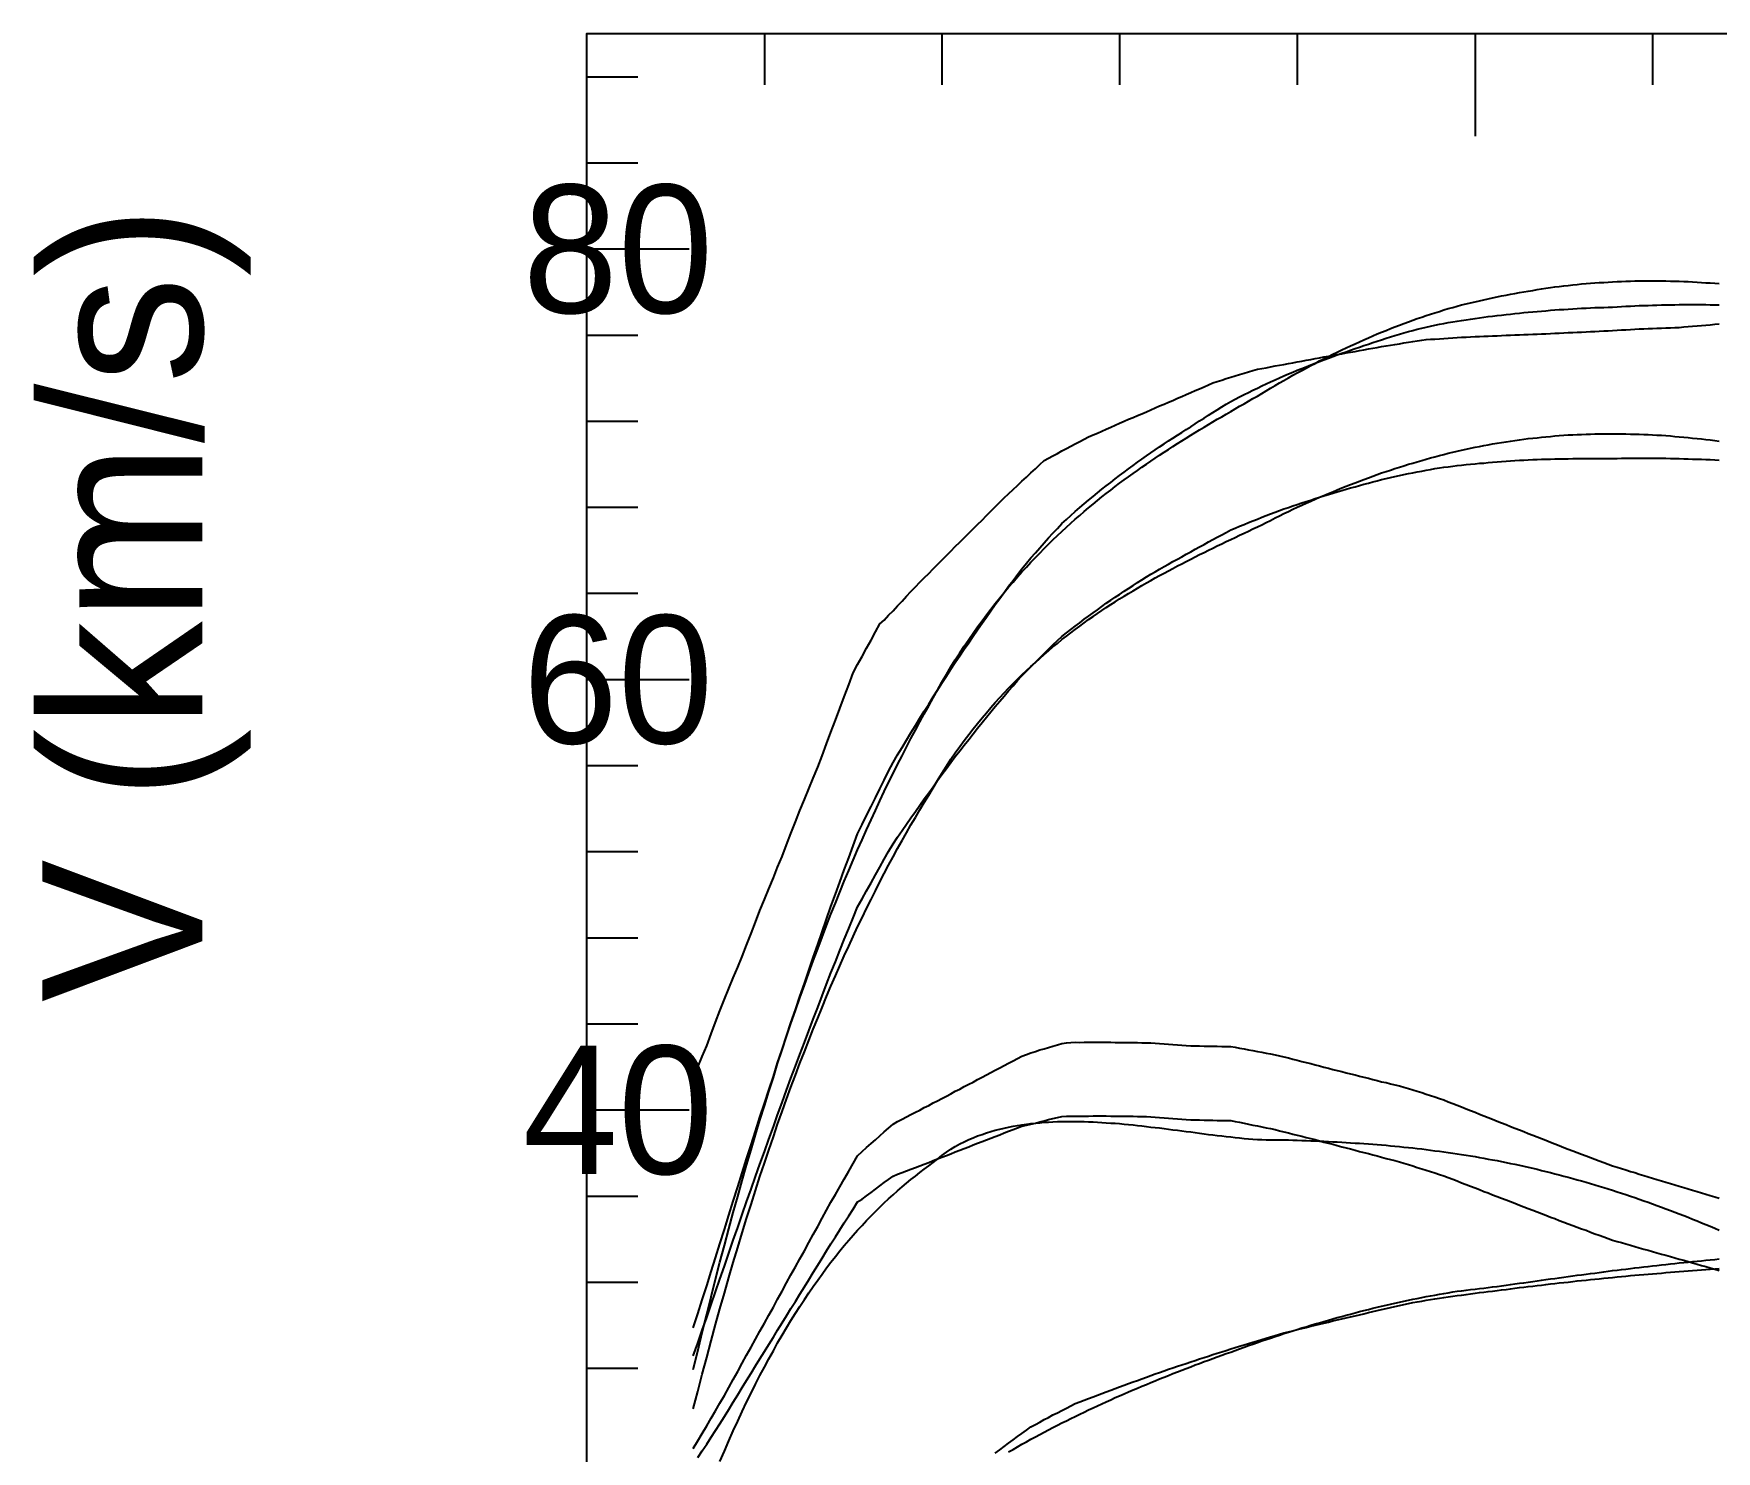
# Model space of a CAD drawing. Extents: x -35 to 179, y -35 to 147.
# Drawn here: x -34.5 to 70.5, y 32.4 to 121 of the extents above; entities that cross this region are included whole.
import ezdxf

# ---------------------------------------------------------------- set-up
doc = ezdxf.new("R2010")
doc.units = 0

msp = doc.modelspace()

# ---------------------------------------------------------------- linework, layer by layer
at = {"color": 0}
for p, q in [((11.09, 120.96), (11.09, 117.76)), ((22.18, 120.96), (22.18, 117.76)), ((33.27, 120.96), (33.27, 117.76)), ((44.36, 120.96), (44.36, 117.76)), ((55.46, 120.96), (55.46, 114.56)), ((66.55, 120.96), (66.55, 117.76)), ((0, 118.27), (3.2, 118.27)), ((0, 112.9), (3.2, 112.9)), ((0, 107.52), (6.4, 107.52)), ((0, 102.14), (3.2, 102.14)), ((0, 96.77), (3.2, 96.77)), ((0, 91.39), (3.2, 91.39)), ((0, 86.02), (3.2, 86.02)), ((0, 80.64), (6.4, 80.64)), ((0, 75.26), (3.2, 75.26)), ((0, 69.89), (3.2, 69.89)), ((0, 64.51), (3.2, 64.51)), ((0, 59.14), (3.2, 59.14)), ((0, 53.76), (6.4, 53.76)), ((0, 48.38), (3.2, 48.38)), ((0, 43.01), (3.2, 43.01)), ((0, 37.63), (3.2, 37.63))]:
    msp.add_line(p, q, dxfattribs=at)
msp.add_lwpolyline([(0, 0), (0, 120.96), (179.2, 120.96), (179.2, 0)], close=True, dxfattribs=at)
at = {"color": 3}
for points in [[(6.65, 37.54), (6.93, 38.7), (7.21, 39.85), (7.49, 40.98), (7.76, 42.09), (8.04, 43.18), (8.32, 44.25), (8.6, 45.3), (8.87, 46.33), (9.15, 47.35), (9.43, 48.35), (9.7, 49.34), (9.98, 50.31), (10.26, 51.26), (10.54, 52.2), (10.81, 53.12), (11.09, 54.02), (11.37, 54.91), (11.65, 55.79), (11.92, 56.65), (12.2, 57.5), (12.48, 58.34), (12.75, 59.16), (13.03, 59.97), (13.31, 60.76), (13.59, 61.54), (13.86, 62.31), (14.14, 63.07), (14.42, 63.81), (14.7, 64.55), (14.97, 65.27), (15.25, 65.98), (15.53, 66.67), (15.8, 67.36), (16.08, 68.03), (16.36, 68.7), (16.64, 69.35), (16.91, 69.99), (17.19, 70.62), (17.47, 71.24), (17.75, 71.86), (18.02, 72.46), (18.3, 73.05), (18.58, 73.63), (18.85, 74.21), (19.13, 74.77), (19.41, 75.32), (19.69, 75.87), (19.96, 76.41), (20.24, 76.94), (20.52, 77.46), (20.8, 77.98), (21.07, 78.48), (21.35, 78.98), (21.63, 79.48), (21.9, 79.97), (22.18, 80.47), (22.46, 80.95), (22.74, 81.42), (23.01, 81.87), (23.29, 82.3), (23.57, 82.72), (23.85, 83.13), (24.12, 83.53), (24.4, 83.92), (24.68, 84.3), (24.96, 84.67), (25.23, 85.03), (25.51, 85.38), (25.79, 85.73), (26.06, 86.07), (26.34, 86.4), (26.62, 86.72), (26.9, 87.04), (27.17, 87.35), (27.45, 87.65), (27.73, 87.95), (28.01, 88.24), (28.28, 88.53), (28.56, 88.81), (28.84, 89.09), (29.11, 89.36), (29.39, 89.62), (29.67, 89.88), (29.95, 90.14), (30.22, 90.39), (30.5, 90.64), (30.78, 90.88), (31.06, 91.12), (31.33, 91.35), (31.61, 91.58), (31.89, 91.81), (32.16, 92.03), (32.44, 92.25), (32.72, 92.46), (33, 92.68), (33.27, 92.89), (33.55, 93.09), (33.83, 93.29), (34.11, 93.49), (34.38, 93.69), (34.66, 93.89), (34.94, 94.08), (35.21, 94.27), (35.49, 94.46), (35.77, 94.64), (36.05, 94.82), (36.32, 95), (36.6, 95.18), (36.88, 95.36), (37.16, 95.53), (37.43, 95.71), (37.71, 95.88), (37.99, 96.05), (38.26, 96.22), (38.54, 96.39), (38.82, 96.55), (39.1, 96.72), (39.37, 96.88), (39.65, 97.04), (39.93, 97.21), (40.21, 97.37), (40.48, 97.53), (40.76, 97.69), (41.04, 97.85), (41.31, 98.01), (41.59, 98.17), (41.87, 98.33), (42.15, 98.49), (42.42, 98.65), (42.7, 98.82), (42.98, 98.99), (43.26, 99.15), (43.53, 99.31), (43.81, 99.47), (44.09, 99.63), (44.36, 99.78), (44.64, 99.93), (44.92, 100.08), (45.2, 100.23), (45.47, 100.37), (45.75, 100.52), (46.03, 100.66), (46.31, 100.8), (46.58, 100.94), (46.86, 101.07), (47.14, 101.21), (47.41, 101.34), (47.69, 101.47), (47.97, 101.6), (48.25, 101.72), (48.52, 101.85), (48.8, 101.97), (49.08, 102.09), (49.36, 102.21), (49.63, 102.32), (49.91, 102.43), (50.19, 102.55), (50.46, 102.65), (50.74, 102.76), (51.02, 102.87), (51.3, 102.97), (51.57, 103.07), (51.85, 103.17), (52.13, 103.26), (52.41, 103.36), (52.68, 103.45), (52.96, 103.53), (53.24, 103.62), (53.51, 103.71), (53.79, 103.79), (54.07, 103.87), (54.35, 103.94), (54.62, 104.02), (54.9, 104.09), (55.18, 104.15), (55.46, 104.22), (55.73, 104.28), (56.01, 104.34), (56.29, 104.4), (56.56, 104.46), (56.84, 104.52), (57.12, 104.58), (57.4, 104.63), (57.67, 104.69), (57.95, 104.74), (58.23, 104.79), (58.51, 104.84), (58.78, 104.89), (59.06, 104.93), (59.34, 104.98), (59.61, 105.02), (59.89, 105.06), (60.17, 105.1), (60.45, 105.14), (60.72, 105.17), (61, 105.21), (61.28, 105.24), (61.56, 105.27), (61.83, 105.3), (62.11, 105.33), (62.39, 105.35), (62.66, 105.37), (62.94, 105.4), (63.22, 105.42), (63.5, 105.43), (63.77, 105.45), (64.05, 105.47), (64.33, 105.48), (64.61, 105.49), (64.88, 105.5), (65.16, 105.51), (65.44, 105.52), (65.71, 105.52), (65.99, 105.53), (66.27, 105.53), (66.55, 105.53), (66.82, 105.53), (67.1, 105.52), (67.38, 105.52), (67.66, 105.51), (67.93, 105.51), (68.21, 105.5), (68.49, 105.49), (68.77, 105.48), (69.04, 105.46), (69.32, 105.45), (69.6, 105.43), (69.87, 105.41), (70.15, 105.4), (70.43, 105.38), (70.71, 105.35)], [(6.65, 35.1), (6.93, 36.18), (7.21, 37.25), (7.49, 38.3), (7.76, 39.33), (8.04, 40.35), (8.32, 41.34), (8.6, 42.32), (8.87, 43.29), (9.15, 44.23), (9.43, 45.16), (9.7, 46.08), (9.98, 46.98), (10.26, 47.86), (10.54, 48.73), (10.81, 49.59), (11.09, 50.43), (11.37, 51.25), (11.65, 52.07), (11.92, 52.87), (12.2, 53.65), (12.48, 54.42), (12.75, 55.18), (13.03, 55.93), (13.31, 56.67), (13.59, 57.39), (13.86, 58.1), (14.14, 58.8), (14.42, 59.49), (14.7, 60.16), (14.97, 60.83), (15.25, 61.48), (15.53, 62.12), (15.8, 62.75), (16.08, 63.38), (16.36, 63.99), (16.64, 64.59), (16.91, 65.18), (17.19, 65.76), (17.47, 66.33), (17.75, 66.89), (18.02, 67.44), (18.3, 67.99), (18.58, 68.52), (18.85, 69.04), (19.13, 69.56), (19.41, 70.07), (19.69, 70.57), (19.96, 71.06), (20.24, 71.55), (20.52, 72.02), (20.8, 72.49), (21.07, 72.96), (21.35, 73.42), (21.63, 73.87), (21.9, 74.32), (22.18, 74.77), (22.46, 75.22), (22.74, 75.65), (23.01, 76.05), (23.29, 76.44), (23.57, 76.82), (23.85, 77.19), (24.12, 77.55), (24.4, 77.89), (24.68, 78.23), (24.96, 78.56), (25.23, 78.88), (25.51, 79.2), (25.79, 79.5), (26.06, 79.8), (26.34, 80.09), (26.62, 80.38), (26.9, 80.65), (27.17, 80.93), (27.45, 81.19), (27.73, 81.45), (28.01, 81.7), (28.28, 81.95), (28.56, 82.2), (28.84, 82.43), (29.11, 82.67), (29.39, 82.89), (29.67, 83.12), (29.95, 83.34), (30.22, 83.55), (30.5, 83.76), (30.78, 83.97), (31.06, 84.17), (31.33, 84.37), (31.61, 84.56), (31.89, 84.75), (32.16, 84.94), (32.44, 85.13), (32.72, 85.31), (33, 85.49), (33.27, 85.66), (33.55, 85.83), (33.83, 86), (34.11, 86.17), (34.38, 86.34), (34.66, 86.5), (34.94, 86.66), (35.21, 86.82), (35.49, 86.97), (35.77, 87.12), (36.05, 87.27), (36.32, 87.42), (36.6, 87.57), (36.88, 87.72), (37.16, 87.86), (37.43, 88.01), (37.71, 88.15), (37.99, 88.29), (38.26, 88.43), (38.54, 88.56), (38.82, 88.7), (39.1, 88.84), (39.37, 88.97), (39.65, 89.1), (39.93, 89.24), (40.21, 89.37), (40.48, 89.5), (40.76, 89.64), (41.04, 89.77), (41.31, 89.9), (41.59, 90.03), (41.87, 90.17), (42.15, 90.3), (42.42, 90.44), (42.7, 90.57), (42.98, 90.72), (43.26, 90.86), (43.53, 91), (43.81, 91.13), (44.09, 91.26), (44.36, 91.39), (44.64, 91.51), (44.92, 91.64), (45.2, 91.76), (45.47, 91.89), (45.75, 92.01), (46.03, 92.13), (46.31, 92.25), (46.58, 92.36), (46.86, 92.48), (47.14, 92.59), (47.41, 92.7), (47.69, 92.81), (47.97, 92.92), (48.25, 93.02), (48.52, 93.13), (48.8, 93.23), (49.08, 93.33), (49.36, 93.43), (49.63, 93.53), (49.91, 93.62), (50.19, 93.71), (50.46, 93.81), (50.74, 93.89), (51.02, 93.98), (51.3, 94.07), (51.57, 94.15), (51.85, 94.23), (52.13, 94.31), (52.41, 94.39), (52.68, 94.47), (52.96, 94.54), (53.24, 94.62), (53.51, 94.69), (53.79, 94.76), (54.07, 94.82), (54.35, 94.89), (54.62, 94.95), (54.9, 95.01), (55.18, 95.07), (55.46, 95.13), (55.73, 95.18), (56.01, 95.24), (56.29, 95.29), (56.56, 95.34), (56.84, 95.39), (57.12, 95.43), (57.4, 95.48), (57.67, 95.52), (57.95, 95.56), (58.23, 95.6), (58.51, 95.63), (58.78, 95.67), (59.06, 95.7), (59.34, 95.73), (59.61, 95.76), (59.89, 95.79), (60.17, 95.81), (60.45, 95.84), (60.72, 95.86), (61, 95.88), (61.28, 95.9), (61.56, 95.91), (61.83, 95.93), (62.11, 95.94), (62.39, 95.95), (62.66, 95.96), (62.94, 95.97), (63.22, 95.97), (63.5, 95.98), (63.77, 95.98), (64.05, 95.98), (64.33, 95.98), (64.61, 95.97), (64.88, 95.97), (65.16, 95.96), (65.44, 95.96), (65.71, 95.95), (65.99, 95.94), (66.27, 95.92), (66.55, 95.91), (66.82, 95.89), (67.1, 95.88), (67.38, 95.86), (67.66, 95.84), (67.93, 95.81), (68.21, 95.79), (68.49, 95.77), (68.77, 95.74), (69.04, 95.71), (69.32, 95.68), (69.6, 95.65), (69.87, 95.62), (70.15, 95.59), (70.43, 95.55), (70.71, 95.52)], [(26.34, 32.4), (26.62, 32.56), (26.9, 32.72), (27.17, 32.88), (27.45, 33.03), (27.73, 33.19), (28.01, 33.34), (28.28, 33.49), (28.56, 33.64), (28.84, 33.78), (29.11, 33.93), (29.39, 34.07), (29.67, 34.21), (29.95, 34.35), (30.22, 34.49), (30.5, 34.62), (30.78, 34.76), (31.06, 34.89), (31.33, 35.02), (31.61, 35.16), (31.89, 35.28), (32.16, 35.41), (32.44, 35.54), (32.72, 35.66), (33, 35.79), (33.27, 35.91), (33.55, 36.03), (33.83, 36.15), (34.11, 36.27), (34.38, 36.39), (34.66, 36.51), (34.94, 36.62), (35.21, 36.74), (35.49, 36.85), (35.77, 36.96), (36.05, 37.07), (36.32, 37.18), (36.6, 37.29), (36.88, 37.4), (37.16, 37.51), (37.43, 37.62), (37.71, 37.72), (37.99, 37.83), (38.26, 37.93), (38.54, 38.04), (38.82, 38.14), (39.1, 38.24), (39.37, 38.34), (39.65, 38.44), (39.93, 38.54), (40.21, 38.64), (40.48, 38.74), (40.76, 38.84), (41.04, 38.94), (41.31, 39.04), (41.59, 39.14), (41.87, 39.23), (42.15, 39.33), (42.42, 39.42), (42.7, 39.51), (42.98, 39.6), (43.26, 39.7), (43.53, 39.79), (43.81, 39.87), (44.09, 39.96), (44.36, 40.05), (44.64, 40.14), (44.92, 40.22), (45.2, 40.31), (45.47, 40.39), (45.75, 40.47), (46.03, 40.55), (46.31, 40.63), (46.58, 40.71), (46.86, 40.79), (47.14, 40.86), (47.41, 40.94), (47.69, 41.01), (47.97, 41.09), (48.25, 41.16), (48.52, 41.23), (48.8, 41.3), (49.08, 41.37), (49.36, 41.44), (49.63, 41.5), (49.91, 41.57), (50.19, 41.63), (50.46, 41.7), (50.74, 41.76), (51.02, 41.82), (51.3, 41.88), (51.57, 41.93), (51.85, 41.99), (52.13, 42.05), (52.41, 42.1), (52.68, 42.15), (52.96, 42.2), (53.24, 42.25), (53.51, 42.3), (53.79, 42.34), (54.07, 42.39), (54.35, 42.43), (54.62, 42.47), (54.9, 42.51), (55.18, 42.54), (55.46, 42.57), (55.73, 42.6), (56.01, 42.63), (56.29, 42.66), (56.56, 42.7), (56.84, 42.74), (57.12, 42.77), (57.4, 42.81), (57.67, 42.85), (57.95, 42.89), (58.23, 42.93), (58.51, 42.97), (58.78, 43), (59.06, 43.04), (59.34, 43.08), (59.61, 43.12), (59.89, 43.16), (60.17, 43.2), (60.45, 43.24), (60.72, 43.28), (61, 43.31), (61.28, 43.35), (61.56, 43.39), (61.83, 43.43), (62.11, 43.46), (62.39, 43.5), (62.66, 43.54), (62.94, 43.57), (63.22, 43.61), (63.5, 43.65), (63.77, 43.68), (64.05, 43.72), (64.33, 43.75), (64.61, 43.79), (64.88, 43.82), (65.16, 43.85), (65.44, 43.89), (65.71, 43.92), (65.99, 43.95), (66.27, 43.99), (66.55, 44.02), (66.82, 44.05), (67.1, 44.08), (67.38, 44.11), (67.66, 44.14), (67.93, 44.17), (68.21, 44.2), (68.49, 44.23), (68.77, 44.26), (69.04, 44.29), (69.32, 44.32), (69.6, 44.34), (69.87, 44.37), (70.15, 44.4), (70.43, 44.42), (70.71, 44.45)]]:
    msp.add_lwpolyline(points, dxfattribs=at)
at = {"color": 4}
for points in [[(6.65, 40.14), (6.93, 41.02), (7.21, 41.9), (7.49, 42.78), (7.76, 43.66), (8.04, 44.53), (8.32, 45.4), (8.6, 46.29), (8.87, 47.18), (9.15, 48.06), (9.43, 48.95), (9.7, 49.83), (9.98, 50.7), (10.26, 51.57), (10.54, 52.44), (10.81, 53.3), (11.09, 54.15), (11.37, 55), (11.65, 55.85), (11.92, 56.69), (12.2, 57.53), (12.48, 58.36), (12.75, 59.19), (13.03, 60.01), (13.31, 60.83), (13.59, 61.65), (13.86, 62.47), (14.14, 63.27), (14.42, 64.08), (14.7, 64.88), (14.97, 65.67), (15.25, 66.45), (15.53, 67.22), (15.8, 67.98), (16.08, 68.74), (16.36, 69.5), (16.64, 70.25), (16.91, 70.99), (17.19, 71.57), (17.47, 72.14), (17.75, 72.7), (18.02, 73.25), (18.3, 73.8), (18.58, 74.35), (18.85, 74.9), (19.13, 75.44), (19.41, 75.92), (19.69, 76.39), (19.96, 76.85), (20.24, 77.31), (20.52, 77.76), (20.8, 78.21), (21.07, 78.66), (21.35, 79.1), (21.63, 79.54), (21.9, 79.97), (22.18, 80.41), (22.46, 80.84), (22.74, 81.27), (23.01, 81.69), (23.29, 82.11), (23.57, 82.52), (23.85, 82.93), (24.12, 83.34), (24.4, 83.74), (24.68, 84.14), (24.96, 84.53), (25.23, 84.92), (25.51, 85.31), (25.79, 85.69), (26.06, 86.07), (26.34, 86.45), (26.62, 86.82), (26.9, 87.19), (27.17, 87.55), (27.45, 87.89), (27.73, 88.22), (28.01, 88.54), (28.28, 88.86), (28.56, 89.16), (28.84, 89.47), (29.11, 89.77), (29.39, 90.07), (29.67, 90.37), (29.95, 90.63), (30.22, 90.88), (30.5, 91.13), (30.78, 91.37), (31.06, 91.6), (31.33, 91.83), (31.61, 92.06), (31.89, 92.28), (32.16, 92.51), (32.44, 92.73), (32.72, 92.94), (33, 93.16), (33.27, 93.37), (33.55, 93.58), (33.83, 93.79), (34.11, 94), (34.38, 94.2), (34.66, 94.4), (34.94, 94.6), (35.21, 94.79), (35.49, 94.98), (35.77, 95.17), (36.05, 95.35), (36.32, 95.53), (36.6, 95.71), (36.88, 95.89), (37.16, 96.06), (37.43, 96.24), (37.71, 96.41), (37.99, 96.6), (38.26, 96.78), (38.54, 96.95), (38.82, 97.13), (39.1, 97.3), (39.37, 97.48), (39.65, 97.65), (39.93, 97.82), (40.21, 97.99), (40.48, 98.14), (40.76, 98.28), (41.04, 98.42), (41.31, 98.55), (41.59, 98.69), (41.87, 98.82), (42.15, 98.96), (42.42, 99.09), (42.7, 99.22), (42.98, 99.35), (43.26, 99.47), (43.53, 99.59), (43.81, 99.71), (44.09, 99.82), (44.36, 99.94), (44.64, 100.05), (44.92, 100.16), (45.2, 100.27), (45.47, 100.38), (45.75, 100.49), (46.03, 100.59), (46.31, 100.7), (46.58, 100.8), (46.86, 100.9), (47.14, 101), (47.41, 101.1), (47.69, 101.2), (47.97, 101.3), (48.25, 101.39), (48.52, 101.49), (48.8, 101.58), (49.08, 101.67), (49.36, 101.76), (49.63, 101.85), (49.91, 101.94), (50.19, 102.03), (50.46, 102.12), (50.74, 102.2), (51.02, 102.28), (51.3, 102.36), (51.57, 102.43), (51.85, 102.5), (52.13, 102.56), (52.41, 102.63), (52.68, 102.69), (52.96, 102.75), (53.24, 102.81), (53.51, 102.87), (53.79, 102.92), (54.07, 102.96), (54.35, 103.01), (54.62, 103.05), (54.9, 103.09), (55.18, 103.14), (55.46, 103.18), (55.73, 103.21), (56.01, 103.25), (56.29, 103.29), (56.56, 103.32), (56.84, 103.36), (57.12, 103.39), (57.4, 103.42), (57.67, 103.45), (57.95, 103.48), (58.23, 103.51), (58.51, 103.54), (58.78, 103.57), (59.06, 103.59), (59.34, 103.62), (59.61, 103.64), (59.89, 103.66), (60.17, 103.69), (60.45, 103.71), (60.72, 103.73), (61, 103.74), (61.28, 103.76), (61.56, 103.78), (61.83, 103.79), (62.11, 103.81), (62.39, 103.82), (62.66, 103.84), (62.94, 103.85), (63.22, 103.86), (63.5, 103.87), (63.77, 103.88), (64.05, 103.89), (64.33, 103.91), (64.61, 103.92), (64.88, 103.94), (65.16, 103.95), (65.44, 103.96), (65.71, 103.98), (65.99, 103.99), (66.27, 103.99), (66.55, 104), (66.82, 104.01), (67.1, 104.02), (67.38, 104.02), (67.66, 104.03), (67.93, 104.03), (68.21, 104.04), (68.49, 104.04), (68.77, 104.04), (69.04, 104.04), (69.32, 104.04), (69.6, 104.04), (69.87, 104.04), (70.15, 104.03), (70.43, 104.03), (70.71, 104.02)], [(6.65, 38.4), (6.93, 39.2), (7.21, 40), (7.49, 40.8), (7.76, 41.6), (8.04, 42.4), (8.32, 43.19), (8.6, 44), (8.87, 44.81), (9.15, 45.62), (9.43, 46.42), (9.7, 47.22), (9.98, 48.02), (10.26, 48.81), (10.54, 49.59), (10.81, 50.38), (11.09, 51.15), (11.37, 51.93), (11.65, 52.7), (11.92, 53.46), (12.2, 54.22), (12.48, 54.98), (12.75, 55.73), (13.03, 56.48), (13.31, 57.22), (13.59, 57.96), (13.86, 58.7), (14.14, 59.43), (14.42, 60.16), (14.7, 60.89), (14.97, 61.61), (15.25, 62.32), (15.53, 63.01), (15.8, 63.71), (16.08, 64.39), (16.36, 65.08), (16.64, 65.76), (16.91, 66.44), (17.19, 66.93), (17.47, 67.43), (17.75, 67.93), (18.02, 68.43), (18.3, 68.92), (18.58, 69.41), (18.85, 69.89), (19.13, 70.38), (19.41, 70.79), (19.69, 71.2), (19.96, 71.6), (20.24, 72), (20.52, 72.4), (20.8, 72.79), (21.07, 73.18), (21.35, 73.56), (21.63, 73.94), (21.9, 74.32), (22.18, 74.7), (22.46, 75.08), (22.74, 75.45), (23.01, 75.82), (23.29, 76.18), (23.57, 76.54), (23.85, 76.89), (24.12, 77.25), (24.4, 77.59), (24.68, 77.94), (24.96, 78.28), (25.23, 78.61), (25.51, 78.94), (25.79, 79.27), (26.06, 79.6), (26.34, 79.92), (26.62, 80.24), (26.9, 80.56), (27.17, 80.87), (27.45, 81.15), (27.73, 81.43), (28.01, 81.71), (28.28, 81.98), (28.56, 82.25), (28.84, 82.52), (29.11, 82.79), (29.39, 83.06), (29.67, 83.32), (29.95, 83.54), (30.22, 83.76), (30.5, 83.97), (30.78, 84.18), (31.06, 84.39), (31.33, 84.59), (31.61, 84.79), (31.89, 84.99), (32.16, 85.19), (32.44, 85.39), (32.72, 85.58), (33, 85.77), (33.27, 85.95), (33.55, 86.14), (33.83, 86.32), (34.11, 86.5), (34.38, 86.68), (34.66, 86.86), (34.94, 87.04), (35.21, 87.2), (35.49, 87.36), (35.77, 87.52), (36.05, 87.68), (36.32, 87.84), (36.6, 87.99), (36.88, 88.15), (37.16, 88.3), (37.43, 88.45), (37.71, 88.6), (37.99, 88.76), (38.26, 88.91), (38.54, 89.07), (38.82, 89.22), (39.1, 89.37), (39.37, 89.52), (39.65, 89.67), (39.93, 89.82), (40.21, 89.97), (40.48, 90.09), (40.76, 90.21), (41.04, 90.32), (41.31, 90.43), (41.59, 90.54), (41.87, 90.65), (42.15, 90.76), (42.42, 90.87), (42.7, 90.98), (42.98, 91.09), (43.26, 91.18), (43.53, 91.28), (43.81, 91.38), (44.09, 91.47), (44.36, 91.56), (44.64, 91.66), (44.92, 91.75), (45.2, 91.84), (45.47, 91.93), (45.75, 92.02), (46.03, 92.1), (46.31, 92.19), (46.58, 92.27), (46.86, 92.35), (47.14, 92.43), (47.41, 92.51), (47.69, 92.59), (47.97, 92.67), (48.25, 92.75), (48.52, 92.82), (48.8, 92.89), (49.08, 92.97), (49.36, 93.04), (49.63, 93.11), (49.91, 93.18), (50.19, 93.24), (50.46, 93.31), (50.74, 93.37), (51.02, 93.43), (51.3, 93.49), (51.57, 93.54), (51.85, 93.6), (52.13, 93.65), (52.41, 93.7), (52.68, 93.75), (52.96, 93.8), (53.24, 93.84), (53.51, 93.89), (53.79, 93.92), (54.07, 93.95), (54.35, 93.99), (54.62, 94.02), (54.9, 94.05), (55.18, 94.07), (55.46, 94.1), (55.73, 94.13), (56.01, 94.15), (56.29, 94.18), (56.56, 94.2), (56.84, 94.22), (57.12, 94.24), (57.4, 94.26), (57.67, 94.28), (57.95, 94.3), (58.23, 94.32), (58.51, 94.33), (58.78, 94.34), (59.06, 94.36), (59.34, 94.37), (59.61, 94.38), (59.89, 94.39), (60.17, 94.4), (60.45, 94.41), (60.72, 94.41), (61, 94.42), (61.28, 94.42), (61.56, 94.43), (61.83, 94.43), (62.11, 94.44), (62.39, 94.44), (62.66, 94.44), (62.94, 94.44), (63.22, 94.44), (63.5, 94.44), (63.77, 94.44), (64.05, 94.43), (64.33, 94.44), (64.61, 94.45), (64.88, 94.45), (65.16, 94.45), (65.44, 94.46), (65.71, 94.46), (65.99, 94.46), (66.27, 94.46), (66.55, 94.46), (66.82, 94.45), (67.1, 94.45), (67.38, 94.45), (67.66, 94.44), (67.93, 94.44), (68.21, 94.43), (68.49, 94.42), (68.77, 94.41), (69.04, 94.4), (69.32, 94.39), (69.6, 94.38), (69.87, 94.37), (70.15, 94.36), (70.43, 94.34), (70.71, 94.33)], [(25.51, 32.33), (25.79, 32.54), (26.06, 32.74), (26.34, 32.95), (26.62, 33.15), (26.9, 33.36), (27.17, 33.56), (27.45, 33.76), (27.73, 33.96), (28.01, 34.12), (28.28, 34.27), (28.56, 34.42), (28.84, 34.56), (29.11, 34.71), (29.39, 34.85), (29.67, 34.99), (29.95, 35.13), (30.22, 35.28), (30.5, 35.42), (30.78, 35.52), (31.06, 35.63), (31.33, 35.74), (31.61, 35.84), (31.89, 35.95), (32.16, 36.05), (32.44, 36.16), (32.72, 36.26), (33, 36.37), (33.27, 36.47), (33.55, 36.57), (33.83, 36.67), (34.11, 36.77), (34.38, 36.87), (34.66, 36.97), (34.94, 37.07), (35.21, 37.17), (35.49, 37.27), (35.77, 37.36), (36.05, 37.46), (36.32, 37.56), (36.6, 37.65), (36.88, 37.75), (37.16, 37.84), (37.43, 37.93), (37.71, 38.03), (37.99, 38.12), (38.26, 38.21), (38.54, 38.3), (38.82, 38.39), (39.1, 38.48), (39.37, 38.57), (39.65, 38.66), (39.93, 38.74), (40.21, 38.83), (40.48, 38.92), (40.76, 39), (41.04, 39.09), (41.31, 39.17), (41.59, 39.26), (41.87, 39.34), (42.15, 39.42), (42.42, 39.51), (42.7, 39.59), (42.98, 39.67), (43.26, 39.75), (43.53, 39.83), (43.81, 39.9), (44.09, 39.97), (44.36, 40.04), (44.64, 40.11), (44.92, 40.18), (45.2, 40.25), (45.47, 40.32), (45.75, 40.38), (46.03, 40.45), (46.31, 40.51), (46.58, 40.58), (46.86, 40.65), (47.14, 40.71), (47.41, 40.78), (47.69, 40.84), (47.97, 40.91), (48.25, 40.97), (48.52, 41.03), (48.8, 41.1), (49.08, 41.16), (49.36, 41.23), (49.63, 41.29), (49.91, 41.36), (50.19, 41.42), (50.46, 41.49), (50.74, 41.55), (51.02, 41.61), (51.3, 41.67), (51.57, 41.73), (51.85, 41.78), (52.13, 41.82), (52.41, 41.87), (52.68, 41.91), (52.96, 41.96), (53.24, 42), (53.51, 42.04), (53.79, 42.08), (54.07, 42.12), (54.35, 42.16), (54.62, 42.2), (54.9, 42.24), (55.18, 42.27), (55.46, 42.31), (55.73, 42.35), (56.01, 42.38), (56.29, 42.42), (56.56, 42.45), (56.84, 42.48), (57.12, 42.52), (57.4, 42.55), (57.67, 42.59), (57.95, 42.62), (58.23, 42.66), (58.51, 42.69), (58.78, 42.73), (59.06, 42.76), (59.34, 42.79), (59.61, 42.82), (59.89, 42.86), (60.17, 42.89), (60.45, 42.92), (60.72, 42.95), (61, 42.98), (61.28, 43.01), (61.56, 43.04), (61.83, 43.08), (62.11, 43.11), (62.39, 43.13), (62.66, 43.16), (62.94, 43.19), (63.22, 43.22), (63.5, 43.25), (63.77, 43.28), (64.05, 43.3), (64.33, 43.33), (64.61, 43.36), (64.88, 43.38), (65.16, 43.41), (65.44, 43.43), (65.71, 43.46), (65.99, 43.48), (66.27, 43.5), (66.55, 43.53), (66.82, 43.55), (67.1, 43.57), (67.38, 43.6), (67.66, 43.62), (67.93, 43.64), (68.21, 43.66), (68.49, 43.69), (68.77, 43.71), (69.04, 43.73), (69.32, 43.75), (69.6, 43.77), (69.87, 43.79), (70.15, 43.81), (70.43, 43.83), (70.71, 43.85)]]:
    msp.add_lwpolyline(points, dxfattribs=at)
at = {"color": 6}
msp.add_lwpolyline([(6.65, 55.75), (6.93, 56.42), (7.21, 57.09), (7.49, 57.76), (7.76, 58.5), (8.04, 59.23), (8.32, 59.95), (8.6, 60.68), (8.87, 61.33), (9.15, 62), (9.43, 62.67), (9.7, 63.34), (9.98, 64.05), (10.26, 64.77), (10.54, 65.49), (10.81, 66.21), (11.09, 66.9), (11.37, 67.57), (11.65, 68.24), (11.92, 68.91), (12.2, 69.58), (12.48, 70.3), (12.75, 71.02), (13.03, 71.74), (13.31, 72.46), (13.59, 73.14), (13.86, 73.81), (14.14, 74.48), (14.42, 75.16), (14.7, 75.87), (14.97, 76.61), (15.25, 77.35), (15.53, 78.09), (15.8, 78.83), (16.08, 79.56), (16.36, 80.3), (16.64, 81.04), (16.91, 81.56), (17.19, 82.07), (17.47, 82.58), (17.75, 83.09), (18.02, 83.6), (18.3, 84.11), (18.58, 84.34), (18.85, 84.64), (19.13, 84.93), (19.41, 85.23), (19.69, 85.53), (19.96, 85.83), (20.24, 86.12), (20.52, 86.42), (20.8, 86.71), (21.07, 86.98), (21.35, 87.26), (21.63, 87.54), (21.9, 87.82), (22.18, 88.09), (22.46, 88.37), (22.74, 88.65), (23.01, 88.93), (23.29, 89.2), (23.57, 89.48), (23.85, 89.76), (24.12, 90.04), (24.4, 90.31), (24.68, 90.59), (24.96, 90.87), (25.23, 91.15), (25.51, 91.42), (25.79, 91.7), (26.06, 91.97), (26.34, 92.23), (26.62, 92.49), (26.9, 92.75), (27.17, 93.01), (27.45, 93.27), (27.73, 93.53), (28.01, 93.79), (28.28, 94.05), (28.56, 94.31), (28.84, 94.45), (29.11, 94.6), (29.39, 94.75), (29.67, 94.9), (29.95, 95.05), (30.22, 95.2), (30.5, 95.34), (30.78, 95.49), (31.06, 95.64), (31.33, 95.78), (31.61, 95.9), (31.89, 96.02), (32.16, 96.14), (32.44, 96.27), (32.72, 96.39), (33, 96.51), (33.27, 96.64), (33.55, 96.76), (33.83, 96.88), (34.11, 97), (34.38, 97.12), (34.66, 97.23), (34.94, 97.35), (35.21, 97.47), (35.49, 97.59), (35.77, 97.71), (36.05, 97.83), (36.32, 97.94), (36.6, 98.06), (36.88, 98.19), (37.16, 98.31), (37.43, 98.43), (37.71, 98.55), (37.99, 98.67), (38.26, 98.79), (38.54, 98.91), (38.82, 99.04), (39.1, 99.16), (39.37, 99.24), (39.65, 99.33), (39.93, 99.42), (40.21, 99.5), (40.48, 99.59), (40.76, 99.67), (41.04, 99.76), (41.31, 99.85), (41.59, 99.93), (41.87, 100), (42.15, 100.05), (42.42, 100.1), (42.7, 100.15), (42.98, 100.21), (43.26, 100.26), (43.53, 100.31), (43.81, 100.36), (44.09, 100.41), (44.36, 100.46), (44.64, 100.51), (44.92, 100.57), (45.2, 100.62), (45.47, 100.67), (45.75, 100.72), (46.03, 100.77), (46.31, 100.82), (46.58, 100.87), (46.86, 100.92), (47.14, 100.97), (47.41, 101.02), (47.69, 101.07), (47.97, 101.12), (48.25, 101.17), (48.52, 101.22), (48.8, 101.27), (49.08, 101.32), (49.36, 101.37), (49.63, 101.42), (49.91, 101.47), (50.19, 101.51), (50.46, 101.56), (50.74, 101.6), (51.02, 101.65), (51.3, 101.69), (51.57, 101.74), (51.85, 101.78), (52.13, 101.83), (52.41, 101.87), (52.68, 101.88), (52.96, 101.89), (53.24, 101.91), (53.51, 101.93), (53.79, 101.94), (54.07, 101.96), (54.35, 101.98), (54.62, 102), (54.9, 102.01), (55.18, 102.03), (55.46, 102.04), (55.73, 102.05), (56.01, 102.06), (56.29, 102.08), (56.56, 102.09), (56.84, 102.1), (57.12, 102.11), (57.4, 102.13), (57.67, 102.14), (57.95, 102.15), (58.23, 102.16), (58.51, 102.17), (58.78, 102.18), (59.06, 102.19), (59.34, 102.2), (59.61, 102.21), (59.89, 102.22), (60.17, 102.23), (60.45, 102.25), (60.72, 102.26), (61, 102.27), (61.28, 102.29), (61.56, 102.3), (61.83, 102.31), (62.11, 102.33), (62.39, 102.34), (62.66, 102.36), (62.94, 102.37), (63.22, 102.38), (63.5, 102.4), (63.77, 102.41), (64.05, 102.43), (64.33, 102.44), (64.61, 102.46), (64.88, 102.47), (65.16, 102.49), (65.44, 102.5), (65.71, 102.52), (65.99, 102.53), (66.27, 102.54), (66.55, 102.55), (66.82, 102.56), (67.1, 102.57), (67.38, 102.58), (67.66, 102.6), (67.93, 102.61), (68.21, 102.62), (68.49, 102.65), (68.77, 102.67), (69.04, 102.69), (69.32, 102.71), (69.6, 102.74), (69.87, 102.76), (70.15, 102.78), (70.43, 102.81), (70.71, 102.83)], dxfattribs=at)
at = {"color": 1}
msp.add_lwpolyline([(6.65, 32.62), (6.93, 33.09), (7.21, 33.56), (7.49, 34.03), (7.76, 34.5), (8.04, 34.97), (8.32, 35.44), (8.6, 35.93), (8.87, 36.43), (9.15, 36.93), (9.43, 37.43), (9.7, 37.94), (9.98, 38.44), (10.26, 38.94), (10.54, 39.44), (10.81, 39.94), (11.09, 40.44), (11.37, 40.94), (11.65, 41.44), (11.92, 41.94), (12.2, 42.45), (12.48, 42.95), (12.75, 43.45), (13.03, 43.95), (13.31, 44.45), (13.59, 44.96), (13.86, 45.47), (14.14, 45.98), (14.42, 46.48), (14.7, 46.99), (14.97, 47.5), (15.25, 47.99), (15.53, 48.47), (15.8, 48.96), (16.08, 49.44), (16.36, 49.93), (16.64, 50.42), (16.91, 50.9), (17.19, 51.16), (17.47, 51.41), (17.75, 51.65), (18.02, 51.89), (18.3, 52.13), (18.58, 52.38), (18.85, 52.62), (19.13, 52.86), (19.41, 53.03), (19.69, 53.18), (19.96, 53.33), (20.24, 53.47), (20.52, 53.61), (20.8, 53.75), (21.07, 53.9), (21.35, 54.04), (21.63, 54.19), (21.9, 54.33), (22.18, 54.48), (22.46, 54.62), (22.74, 54.77), (23.01, 54.92), (23.29, 55.06), (23.57, 55.21), (23.85, 55.36), (24.12, 55.5), (24.4, 55.65), (24.68, 55.8), (24.96, 55.94), (25.23, 56.09), (25.51, 56.23), (25.79, 56.38), (26.06, 56.53), (26.34, 56.67), (26.62, 56.82), (26.9, 56.96), (27.17, 57.11), (27.45, 57.21), (27.73, 57.32), (28.01, 57.41), (28.28, 57.5), (28.56, 57.58), (28.84, 57.66), (29.11, 57.74), (29.39, 57.82), (29.67, 57.9), (29.95, 57.94), (30.22, 57.96), (30.5, 57.98), (30.78, 57.97), (31.06, 57.98), (31.33, 57.98), (31.61, 57.98), (31.89, 57.98), (32.16, 57.98), (32.44, 57.98), (32.72, 57.98), (33, 57.97), (33.27, 57.97), (33.55, 57.97), (33.83, 57.96), (34.11, 57.96), (34.38, 57.96), (34.66, 57.95), (34.94, 57.95), (35.21, 57.94), (35.49, 57.92), (35.77, 57.9), (36.05, 57.88), (36.32, 57.86), (36.6, 57.84), (36.88, 57.82), (37.16, 57.8), (37.43, 57.78), (37.71, 57.76), (37.99, 57.75), (38.26, 57.75), (38.54, 57.74), (38.82, 57.74), (39.1, 57.73), (39.37, 57.73), (39.65, 57.72), (39.93, 57.72), (40.21, 57.71), (40.48, 57.67), (40.76, 57.62), (41.04, 57.57), (41.31, 57.51), (41.59, 57.46), (41.87, 57.41), (42.15, 57.36), (42.42, 57.3), (42.7, 57.25), (42.98, 57.2), (43.26, 57.13), (43.53, 57.07), (43.81, 57), (44.09, 56.93), (44.36, 56.86), (44.64, 56.79), (44.92, 56.72), (45.2, 56.65), (45.47, 56.58), (45.75, 56.51), (46.03, 56.43), (46.31, 56.36), (46.58, 56.29), (46.86, 56.22), (47.14, 56.15), (47.41, 56.08), (47.69, 56.01), (47.97, 55.94), (48.25, 55.87), (48.52, 55.8), (48.8, 55.73), (49.08, 55.66), (49.36, 55.59), (49.63, 55.52), (49.91, 55.46), (50.19, 55.39), (50.46, 55.32), (50.74, 55.26), (51.02, 55.18), (51.3, 55.1), (51.57, 55.02), (51.85, 54.93), (52.13, 54.84), (52.41, 54.75), (52.68, 54.66), (52.96, 54.57), (53.24, 54.48), (53.51, 54.39), (53.79, 54.27), (54.07, 54.16), (54.35, 54.05), (54.62, 53.94), (54.9, 53.83), (55.18, 53.72), (55.46, 53.61), (55.73, 53.5), (56.01, 53.39), (56.29, 53.28), (56.56, 53.17), (56.84, 53.06), (57.12, 52.95), (57.4, 52.84), (57.67, 52.73), (57.95, 52.62), (58.23, 52.51), (58.51, 52.4), (58.78, 52.29), (59.06, 52.18), (59.34, 52.08), (59.61, 51.97), (59.89, 51.86), (60.17, 51.75), (60.45, 51.64), (60.72, 51.53), (61, 51.42), (61.28, 51.31), (61.56, 51.21), (61.83, 51.1), (62.11, 51), (62.39, 50.89), (62.66, 50.79), (62.94, 50.68), (63.22, 50.58), (63.5, 50.47), (63.77, 50.37), (64.05, 50.26), (64.33, 50.18), (64.61, 50.09), (64.88, 50.01), (65.16, 49.92), (65.44, 49.84), (65.71, 49.75), (65.99, 49.67), (66.27, 49.58), (66.55, 49.5), (66.82, 49.41), (67.1, 49.33), (67.38, 49.24), (67.66, 49.16), (67.93, 49.08), (68.21, 48.99), (68.49, 48.91), (68.77, 48.83), (69.04, 48.74), (69.32, 48.66), (69.6, 48.58), (69.87, 48.49), (70.15, 48.41), (70.43, 48.32), (70.71, 48.24)], dxfattribs=at)
at = {"color": 2}
for points in [[(6.65, 32.62), (6.93, 33.09), (7.21, 33.56), (7.49, 34.03), (7.76, 34.5), (8.04, 34.97), (8.32, 35.44), (8.6, 35.93), (8.87, 36.43), (9.15, 36.93), (9.43, 37.43), (9.7, 37.94), (9.98, 38.44), (10.26, 38.94), (10.54, 39.44), (10.81, 39.94), (11.09, 40.44), (11.37, 40.94), (11.65, 41.44), (11.92, 41.94), (12.2, 42.45), (12.48, 42.95), (12.75, 43.45), (13.03, 43.95), (13.31, 44.45), (13.59, 44.96), (13.86, 45.47), (14.14, 45.98), (14.42, 46.48), (14.7, 46.99), (14.97, 47.5), (15.25, 47.99), (15.53, 48.47), (15.8, 48.96), (16.08, 49.44), (16.36, 49.93), (16.64, 50.42), (16.91, 50.9), (17.19, 51.16), (17.47, 51.41), (17.75, 51.65), (18.02, 51.89), (18.3, 52.13), (18.58, 52.38), (18.85, 52.62), (19.13, 52.86), (19.41, 53.03), (19.69, 53.18), (19.96, 53.33), (20.24, 53.47), (20.52, 53.61), (20.8, 53.75), (21.07, 53.9), (21.35, 54.04), (21.63, 54.19), (21.9, 54.33), (22.18, 54.48), (22.46, 54.62), (22.74, 54.77), (23.01, 54.92), (23.29, 55.06), (23.57, 55.21), (23.85, 55.36), (24.12, 55.5), (24.4, 55.65), (24.68, 55.8), (24.96, 55.94), (25.23, 56.09), (25.51, 56.23), (25.79, 56.38), (26.06, 56.53), (26.34, 56.67), (26.62, 56.82), (26.9, 56.96), (27.17, 57.11), (27.45, 57.21), (27.73, 57.32), (28.01, 57.41), (28.28, 57.5), (28.56, 57.58), (28.84, 57.66), (29.11, 57.74), (29.39, 57.82), (29.67, 57.9), (29.95, 57.94), (30.22, 57.96), (30.5, 57.98), (30.78, 57.97), (31.06, 57.98), (31.33, 57.98), (31.61, 57.98), (31.89, 57.98), (32.16, 57.98), (32.44, 57.98), (32.72, 57.98), (33, 57.97), (33.27, 57.97), (33.55, 57.97), (33.83, 57.96), (34.11, 57.96), (34.38, 57.96), (34.66, 57.95), (34.94, 57.95), (35.21, 57.94), (35.49, 57.92), (35.77, 57.9), (36.05, 57.88), (36.32, 57.86), (36.6, 57.84), (36.88, 57.82), (37.16, 57.8), (37.43, 57.78), (37.71, 57.76), (37.99, 57.75), (38.26, 57.75), (38.54, 57.74), (38.82, 57.74), (39.1, 57.73), (39.37, 57.73), (39.65, 57.72), (39.93, 57.72), (40.21, 57.71), (40.48, 57.67), (40.76, 57.62), (41.04, 57.57), (41.31, 57.51), (41.59, 57.46), (41.87, 57.41), (42.15, 57.36), (42.42, 57.3), (42.7, 57.25), (42.98, 57.2), (43.26, 57.13), (43.53, 57.07), (43.81, 57), (44.09, 56.93), (44.36, 56.86), (44.64, 56.79), (44.92, 56.72), (45.2, 56.65), (45.47, 56.58), (45.75, 56.51), (46.03, 56.43), (46.31, 56.36), (46.58, 56.29), (46.86, 56.22), (47.14, 56.15), (47.41, 56.08), (47.69, 56.01), (47.97, 55.94), (48.25, 55.87), (48.52, 55.8), (48.8, 55.73), (49.08, 55.66), (49.36, 55.59), (49.63, 55.52), (49.91, 55.46), (50.19, 55.39), (50.46, 55.32), (50.74, 55.26), (51.02, 55.18), (51.3, 55.1), (51.57, 55.02), (51.85, 54.93), (52.13, 54.84), (52.41, 54.75), (52.68, 54.66), (52.96, 54.57), (53.24, 54.48), (53.51, 54.39), (53.79, 54.27), (54.07, 54.16), (54.35, 54.05), (54.62, 53.94), (54.9, 53.83), (55.18, 53.72), (55.46, 53.61), (55.73, 53.5), (56.01, 53.39), (56.29, 53.28), (56.56, 53.17), (56.84, 53.06), (57.12, 52.95), (57.4, 52.84), (57.67, 52.73), (57.95, 52.62), (58.23, 52.51), (58.51, 52.4), (58.78, 52.29), (59.06, 52.18), (59.34, 52.08), (59.61, 51.97), (59.89, 51.86), (60.17, 51.75), (60.45, 51.64), (60.72, 51.53), (61, 51.42), (61.28, 51.31), (61.56, 51.21), (61.83, 51.1), (62.11, 51), (62.39, 50.89), (62.66, 50.79), (62.94, 50.68), (63.22, 50.58), (63.5, 50.47), (63.77, 50.37), (64.05, 50.26), (64.33, 50.18), (64.61, 50.09), (64.88, 50.01), (65.16, 49.92), (65.44, 49.84), (65.71, 49.75), (65.99, 49.67), (66.27, 49.58), (66.55, 49.5), (66.82, 49.41), (67.1, 49.33), (67.38, 49.24), (67.66, 49.16), (67.93, 49.08), (68.21, 48.99), (68.49, 48.91), (68.77, 48.83), (69.04, 48.74), (69.32, 48.66), (69.6, 48.58), (69.87, 48.49), (70.15, 48.41), (70.43, 48.32), (70.71, 48.24)], [(8.32, 31.8), (8.6, 32.45), (8.87, 33.09), (9.15, 33.72), (9.43, 34.33), (9.7, 34.93), (9.98, 35.51), (10.26, 36.07), (10.54, 36.63), (10.81, 37.17), (11.09, 37.7), (11.37, 38.21), (11.65, 38.72), (11.92, 39.21), (12.2, 39.69), (12.48, 40.16), (12.75, 40.61), (13.03, 41.06), (13.31, 41.49), (13.59, 41.92), (13.86, 42.33), (14.14, 42.74), (14.42, 43.13), (14.7, 43.51), (14.97, 43.89), (15.25, 44.25), (15.53, 44.61), (15.8, 44.95), (16.08, 45.29), (16.36, 45.62), (16.64, 45.94), (16.91, 46.25), (17.19, 46.55), (17.47, 46.85), (17.75, 47.14), (18.02, 47.42), (18.3, 47.69), (18.58, 47.95), (18.85, 48.21), (19.13, 48.46), (19.41, 48.71), (19.69, 48.95), (19.96, 49.18), (20.24, 49.41), (20.52, 49.63), (20.8, 49.85), (21.07, 50.06), (21.35, 50.27), (21.63, 50.48), (21.9, 50.69), (22.18, 50.91), (22.46, 51.12), (22.74, 51.31), (23.01, 51.48), (23.29, 51.63), (23.57, 51.77), (23.85, 51.9), (24.12, 52.02), (24.4, 52.13), (24.68, 52.23), (24.96, 52.32), (25.23, 52.41), (25.51, 52.49), (25.79, 52.56), (26.06, 52.62), (26.34, 52.68), (26.62, 52.74), (26.9, 52.79), (27.17, 52.83), (27.45, 52.87), (27.73, 52.91), (28.01, 52.94), (28.28, 52.96), (28.56, 52.99), (28.84, 53), (29.11, 53.02), (29.39, 53.03), (29.67, 53.04), (29.95, 53.04), (30.22, 53.04), (30.5, 53.04), (30.78, 53.04), (31.06, 53.03), (31.33, 53.02), (31.61, 53.01), (31.89, 53), (32.16, 52.98), (32.44, 52.96), (32.72, 52.94), (33, 52.92), (33.27, 52.9), (33.55, 52.87), (33.83, 52.85), (34.11, 52.82), (34.38, 52.79), (34.66, 52.76), (34.94, 52.73), (35.21, 52.69), (35.49, 52.66), (35.77, 52.63), (36.05, 52.59), (36.32, 52.56), (36.6, 52.52), (36.88, 52.49), (37.16, 52.45), (37.43, 52.41), (37.71, 52.38), (37.99, 52.34), (38.26, 52.31), (38.54, 52.27), (38.82, 52.23), (39.1, 52.2), (39.37, 52.16), (39.65, 52.13), (39.93, 52.1), (40.21, 52.07), (40.48, 52.04), (40.76, 52.01), (41.04, 51.98), (41.31, 51.96), (41.59, 51.93), (41.87, 51.92), (42.15, 51.9), (42.42, 51.89), (42.7, 51.88), (42.98, 51.89), (43.26, 51.89), (43.53, 51.89), (43.81, 51.88), (44.09, 51.87), (44.36, 51.86), (44.64, 51.85), (44.92, 51.84), (45.2, 51.83), (45.47, 51.82), (45.75, 51.81), (46.03, 51.8), (46.31, 51.79), (46.58, 51.77), (46.86, 51.76), (47.14, 51.74), (47.41, 51.73), (47.69, 51.71), (47.97, 51.69), (48.25, 51.68), (48.52, 51.66), (48.8, 51.64), (49.08, 51.62), (49.36, 51.59), (49.63, 51.57), (49.91, 51.55), (50.19, 51.52), (50.46, 51.5), (50.74, 51.47), (51.02, 51.44), (51.3, 51.41), (51.57, 51.38), (51.85, 51.35), (52.13, 51.32), (52.41, 51.29), (52.68, 51.25), (52.96, 51.21), (53.24, 51.18), (53.51, 51.14), (53.79, 51.1), (54.07, 51.06), (54.35, 51.02), (54.62, 50.97), (54.9, 50.93), (55.18, 50.89), (55.46, 50.84), (55.73, 50.79), (56.01, 50.74), (56.29, 50.69), (56.56, 50.64), (56.84, 50.59), (57.12, 50.53), (57.4, 50.48), (57.67, 50.42), (57.95, 50.36), (58.23, 50.3), (58.51, 50.24), (58.78, 50.18), (59.06, 50.11), (59.34, 50.05), (59.61, 49.98), (59.89, 49.91), (60.17, 49.85), (60.45, 49.77), (60.72, 49.7), (61, 49.63), (61.28, 49.56), (61.56, 49.48), (61.83, 49.4), (62.11, 49.33), (62.39, 49.25), (62.66, 49.16), (62.94, 49.08), (63.22, 49), (63.5, 48.91), (63.77, 48.83), (64.05, 48.74), (64.33, 48.65), (64.61, 48.56), (64.88, 48.47), (65.16, 48.38), (65.44, 48.28), (65.71, 48.19), (65.99, 48.09), (66.27, 47.99), (66.55, 47.89), (66.82, 47.79), (67.1, 47.69), (67.38, 47.59), (67.66, 47.48), (67.93, 47.37), (68.21, 47.27), (68.49, 47.16), (68.77, 47.05), (69.04, 46.94), (69.32, 46.83), (69.6, 46.71), (69.87, 46.6), (70.15, 46.49), (70.43, 46.37), (70.71, 46.25)]]:
    msp.add_lwpolyline(points, dxfattribs=at)
at = {"color": 5}
msp.add_lwpolyline([(6.93, 32.05), (7.21, 32.47), (7.49, 32.89), (7.76, 33.32), (8.04, 33.74), (8.32, 34.16), (8.6, 34.61), (8.87, 35.06), (9.15, 35.51), (9.43, 35.97), (9.7, 36.42), (9.98, 36.87), (10.26, 37.32), (10.54, 37.77), (10.81, 38.22), (11.09, 38.67), (11.37, 39.11), (11.65, 39.56), (11.92, 40.01), (12.2, 40.46), (12.48, 40.9), (12.75, 41.35), (13.03, 41.8), (13.31, 42.25), (13.59, 42.7), (13.86, 43.15), (14.14, 43.6), (14.42, 44.06), (14.7, 44.51), (14.97, 44.96), (15.25, 45.4), (15.53, 45.84), (15.8, 46.27), (16.08, 46.7), (16.36, 47.14), (16.64, 47.57), (16.91, 48.01), (17.19, 48.19), (17.47, 48.4), (17.75, 48.6), (18.02, 48.81), (18.3, 49.01), (18.58, 49.22), (18.85, 49.42), (19.13, 49.63), (19.41, 49.75), (19.69, 49.85), (19.96, 49.96), (20.24, 50.06), (20.52, 50.17), (20.8, 50.27), (21.07, 50.38), (21.35, 50.48), (21.63, 50.59), (21.9, 50.7), (22.18, 50.81), (22.46, 50.91), (22.74, 51.02), (23.01, 51.13), (23.29, 51.24), (23.57, 51.35), (23.85, 51.46), (24.12, 51.57), (24.4, 51.68), (24.68, 51.78), (24.96, 51.89), (25.23, 52), (25.51, 52.1), (25.79, 52.21), (26.06, 52.32), (26.34, 52.42), (26.62, 52.53), (26.9, 52.64), (27.17, 52.74), (27.45, 52.8), (27.73, 52.87), (28.01, 52.94), (28.28, 53.01), (28.56, 53.08), (28.84, 53.15), (29.11, 53.22), (29.39, 53.28), (29.67, 53.35), (29.95, 53.37), (30.22, 53.37), (30.5, 53.37), (30.78, 53.37), (31.06, 53.37), (31.33, 53.37), (31.61, 53.38), (31.89, 53.38), (32.16, 53.38), (32.44, 53.38), (32.72, 53.37), (33, 53.37), (33.27, 53.37), (33.55, 53.36), (33.83, 53.36), (34.11, 53.36), (34.38, 53.35), (34.66, 53.35), (34.94, 53.35), (35.21, 53.33), (35.49, 53.31), (35.77, 53.29), (36.05, 53.26), (36.32, 53.24), (36.6, 53.22), (36.88, 53.2), (37.16, 53.18), (37.43, 53.16), (37.71, 53.13), (37.99, 53.13), (38.26, 53.13), (38.54, 53.12), (38.82, 53.11), (39.1, 53.11), (39.37, 53.1), (39.65, 53.1), (39.93, 53.09), (40.21, 53.09), (40.48, 53.04), (40.76, 52.99), (41.04, 52.93), (41.31, 52.87), (41.59, 52.81), (41.87, 52.76), (42.15, 52.7), (42.42, 52.64), (42.7, 52.59), (42.98, 52.53), (43.26, 52.46), (43.53, 52.39), (43.81, 52.32), (44.09, 52.25), (44.36, 52.18), (44.64, 52.11), (44.92, 52.04), (45.2, 51.97), (45.47, 51.9), (45.75, 51.82), (46.03, 51.75), (46.31, 51.68), (46.58, 51.61), (46.86, 51.54), (47.14, 51.46), (47.41, 51.39), (47.69, 51.32), (47.97, 51.25), (48.25, 51.17), (48.52, 51.1), (48.8, 51.03), (49.08, 50.95), (49.36, 50.88), (49.63, 50.81), (49.91, 50.73), (50.19, 50.66), (50.46, 50.59), (50.74, 50.51), (51.02, 50.43), (51.3, 50.34), (51.57, 50.26), (51.85, 50.17), (52.13, 50.08), (52.41, 50), (52.68, 49.91), (52.96, 49.82), (53.24, 49.73), (53.51, 49.65), (53.79, 49.54), (54.07, 49.43), (54.35, 49.32), (54.62, 49.21), (54.9, 49.11), (55.18, 49), (55.46, 48.89), (55.73, 48.78), (56.01, 48.67), (56.29, 48.57), (56.56, 48.46), (56.84, 48.35), (57.12, 48.25), (57.4, 48.14), (57.67, 48.03), (57.95, 47.93), (58.23, 47.82), (58.51, 47.71), (58.78, 47.61), (59.06, 47.5), (59.34, 47.39), (59.61, 47.29), (59.89, 47.18), (60.17, 47.07), (60.45, 46.97), (60.72, 46.86), (61, 46.75), (61.28, 46.65), (61.56, 46.54), (61.83, 46.44), (62.11, 46.34), (62.39, 46.24), (62.66, 46.13), (62.94, 46.03), (63.22, 45.93), (63.5, 45.83), (63.77, 45.73), (64.05, 45.62), (64.33, 45.55), (64.61, 45.47), (64.88, 45.39), (65.16, 45.31), (65.44, 45.23), (65.71, 45.15), (65.99, 45.07), (66.27, 44.99), (66.55, 44.91), (66.82, 44.83), (67.1, 44.76), (67.38, 44.68), (67.66, 44.6), (67.93, 44.52), (68.21, 44.44), (68.49, 44.37), (68.77, 44.29), (69.04, 44.21), (69.32, 44.13), (69.6, 44.05), (69.87, 43.97), (70.15, 43.89), (70.43, 43.82), (70.71, 43.74)], dxfattribs=at)

# ---------------------------------------------------------------- texts
at = {"color": 0}
for s, p in [('80', (-4, 103.52)), ('60', (-4, 76.64)), ('40', (-4, 49.76))]:
    msp.add_text(s, height=8, dxfattribs=at).set_placement(p)
msp.add_text('V (km/s)', height=10, rotation=90, dxfattribs=at).set_placement((-24, 60.48))

doc.saveas('drawing.dxf')
